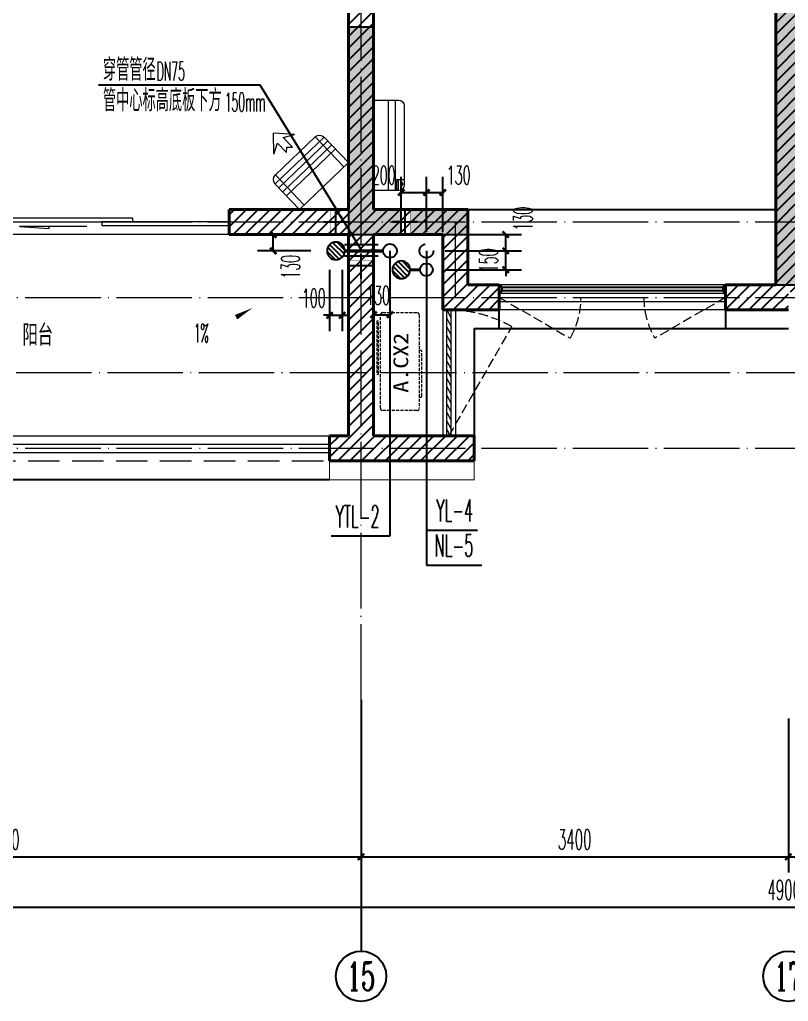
# Model space of a CAD drawing. Extents: x 27938 to 1042331, y -235042 to 1535213.
# Drawn here: x 700700 to 706817, y 130382 to 138192 of the extents above; entities that cross this region are included whole.
import ezdxf
from ezdxf.enums import TextEntityAlignment as Align

# ---------------------------------------------------------------- set-up
doc = ezdxf.new("R2010")
doc.units = 0
doc.header["$LTSCALE"] = 1000
doc.header["$MEASUREMENT"] = 0
doc.linetypes.add('DASH', pattern=[0.35, 0.25, -0.1])
doc.linetypes.add('DOTE', pattern=[2.42, 2, -0.2, 0.02, -0.2])
for name, color, linetype in [('$RECOVER_210609100354-0', 7, 'Continuous'), ('$RECOVER_210609100354-5', 7, 'Continuous'), ('3-栏杆1', 135, 'Continuous'), ('3.5方案汇报，与郭总、侯月琴确定户型_t8$0$2020.03.04 -1安徽标准化洋房户型(UA）_t8_t8$0$看线', 154, 'Continuous'), ('AXIS', 3, 'Continuous'), ('AXIS_TEXT', 4, 'Continuous'), ('COLUMN', 9, 'Continuous'), ('DIM_凝结', 3, 'Continuous'), ('DIM_阳台', 132, 'Continuous'), ('DIM_雨水', 3, 'Continuous'), ('EQUIP_地漏', 7, 'Continuous'), ('PIPE-凝结', 150, 'N'), ('PIPE-阳台', 132, 'YT'), ('PUB_TEXT', 4, 'Continuous'), ('TWT_DIM', 3, 'Continuous'), ('VALVE_不分区给水', 7, 'Continuous'), ('VPIPE-凝结', 150, 'Continuous'), ('VPIPE-阳台', 132, 'YT'), ('VPIPE-雨水', 4, 'DASH'), ('保温', 6, 'Continuous'), ('机电标识类', 1, 'Continuous'), ('看线', 251, 'Continuous')]:
    doc.layers.add(name, color=color, linetype=linetype)
for name, color, linetype, lineweight in [('DOTE', 19, 'DOTE', 9), ('PUB_HATCH', 8, 'Continuous', 9), ('WALL', 9, 'Continuous', 40), ('WINDOW', 8, 'Continuous', 15), ('平面-排水沟', 86, 'Continuous', 15), ('平面-栏杆', 135, 'Continuous', 15), ('平面-看线', 45, 'Continuous', 15), ('平面-空调室内机', 176, 'Continuous', 9), ('平面-空调预留孔', 173, 'Continuous', 15), ('空调', 76, 'Continuous', 13)]:
    doc.layers.add(name, color=color, linetype=linetype, lineweight=lineweight)
doc.styles.add('_TCH_AXIS', font='COMPLEX', dxfattribs={"bigfont": 'GBCBIG'})
doc.styles.add('_TCH_DIM', font='SIMPLEX.shx', dxfattribs={"width": 0.6, "oblique": 10, "bigfont": 'hztxt.shx'})
doc.styles.add('_TCH_DIM_T3', font='SIMPLEX.shx', dxfattribs={"width": 0.494118, "bigfont": 'GBCBIG.shx'})
doc.styles.add('_TWT_SERIAL', font='simplex.shx', dxfattribs={"width": 0.6, "oblique": 10, "height": 3, "bigfont": 'aadri.shx'})
doc.styles.add('COMPLEX', font='COMPLEX')
doc.styles.get("Standard").update_dxf_attribs({"font": 'gbenor.shx', "bigfont": 'gbcbig.shx'})
doc.styles.add('黑体', font='simhei.ttf')
doc.linetypes.add('N', pattern='A,3,-0.2,["N",Standard,S=0.25,R=0,X=-0.1,Y=-0.115],-0.2', length=3.4)
doc.linetypes.add('YT', pattern='A,3,-0.2,["YT",Standard,S=0.25,R=0,X=-0.1,Y=-0.115],-0.35', length=3.55)
doc.dimstyles.new('_TCH_ARCH&&50', dxfattribs={"dimtxt": 157.5, "dimasz": 50, "dimexe": 125, "dimexo": 150, "dimgap": 58.75, "dimtad": 1, "dimdec": 0, "dimzin": 0, "dimdsep": 46, "dimtxsty": '_TCH_DIM_T3', "dimblk": 'ARCHTICK', "dimcen": 0.09, "dimclrt": 7, "dimazin": 0, "dimtfac": 1, "dimtdec": 0, "dimtix": 1, "dimtmove": 2, "dimatfit": 3, "dimldrblk": 'ARCHTICK', "dimfxl": 1, "dimtolj": 1, "dimtzin": 0, "dimarcsym": 0})
doc.dimstyles.new('_TWT_ARCH&&50', dxfattribs={"dimtxt": 148.75, "dimasz": 50, "dimexe": 125, "dimexo": 150, "dimgap": 63.125, "dimtad": 1, "dimdec": 0, "dimzin": 0, "dimdsep": 46, "dimtxsty": '_TCH_DIM_T3', "dimblk": 'ARCHTICK', "dimcen": 0.09, "dimclrt": 7, "dimazin": 2, "dimtfac": 1, "dimtdec": 0, "dimtix": 1, "dimtmove": 2, "dimatfit": 3, "dimfxl": 1, "dimtolj": 1, "dimtzin": 0, "dimarcsym": 0})
pattern_1 = [(45, (0, 47.75), (-47.022601, 47.022601), [])]

# ---------------------------------------------------------------- blocks, each defined once
blk = doc.blocks.new('GFDGDGRDGRDG')
at = {"layer": 'DOTE', "linetype": 'DOTE', "ltscale": 0.3}
for p, q in [((596593.7, 360558.3), (596593.7, 368758.3)), ((573593.7, 364358.3), (626393.7, 364358.3)), ((597343.7, 363758.3), (597343.7, 364358.3)), ((573593.7, 363758.3), (626393.7, 363758.3)), ((626393.7, 363158.3), (573593.7, 363158.3)), ((573593.7, 362558.3), (626393.7, 362558.3))]:
    blk.add_line(p, q, dxfattribs=at)
blk = doc.blocks.new('HFHFHFHFTF')
at = {"layer": 'PUB_HATCH'}
blk.add_hatch(color=256, dxfattribs=at).paths.add_polyline_path([(557216.6, 366523.7), (558166.6, 366523.7), (558166.6, 366723.7), (557416.6, 366723.7), (557416.6, 368173.7), (557216.6, 368173.7)])
at = {"layer": 'COLUMN', "color": 8}
for p, q in [((557416.6, 368173.7), (557216.6, 368173.7)), ((557216.6, 368173.7), (557216.6, 366523.7)), ((557416.6, 366723.7), (557416.6, 368173.7)), ((558166.6, 366723.7), (557416.6, 366723.7)), ((558166.6, 366523.7), (558166.6, 366723.7)), ((557216.6, 366523.7), (558166.6, 366523.7))]:
    blk.add_line(p, q, dxfattribs=at)
blk = doc.blocks.new('dongkong')
at = {"color": 0}
blk.add_wipeout([(-603756, 210771), (-603756, 210570.8), (-603836, 210570.8), (-603836, 210771)], dxfattribs=at)
at = {"layer": '机电标识类', "color": 0, "linetype": 'DASH', "ltscale": 400}
for p, q in [((-603796, 210771), (-603796, 210570.8)), ((-603896, 210670.7), (-603696, 210670.7))]:
    blk.add_line(p, q, dxfattribs=at)
at = {"layer": '空调', "color": 0, "linetype": 'DASH', "const_width": 2}
blk.add_lwpolyline([(-603756, 210771), (-603756, 210570.8), (-603836, 210570.8), (-603836, 210771)], close=True, dxfattribs=at)
blk = doc.blocks.new('A$C001338C2')
at = {"color": 0}
for p, q in [((845, 303.6), (55, 303.6)), ((109.1, 214.8), (109.1, 303.6)), ((0, 248.6), (0, 22)), ((900, 22), (900, 248.6)), ((22, 0), (878, 0))]:
    blk.add_line(p, q, dxfattribs=at)
at = {"color": 0, "lineweight": 5}
for p, q in [((900, 214.8), (0, 214.8)), ((900, 143.2), (0, 143.2))]:
    blk.add_line(p, q, dxfattribs=at)
at = {"color": 0}
for points in [[(89.2, 226.4), (22.2, 226.4, -0.414214), (16.7, 231.9), (16.7, 243.1, -0.414214), (22.2, 248.6), (89.2, 248.6, -0.414214), (94.7, 243.1), (94.7, 231.9, -0.414214)], [(73.1, 275), (56.8, 275, -0.414214), (51.3, 280.5), (51.3, 283.4, -0.414214), (56.8, 288.9), (73.1, 288.9, -0.414214), (78.6, 283.4), (78.6, 280.5, -0.414214)]]:
    blk.add_lwpolyline(points, format="xyb", close=True, dxfattribs=at)
for centre, radius, start, end in [((55, 248.6), 55, 90, 180), ((845, 248.6), 55, 360, 90), ((22, 22), 22, 180, 270), ((878, 22), 22, 270, 360)]:
    blk.add_arc(centre, radius, start, end, dxfattribs=at)
blk = doc.blocks.new('ferre')
at = {"layer": '平面-空调预留孔', "color": 0, "linetype": 'DASH', "ltscale": 0.1}
for p, q in [((93392.7, 115403.5), (93392.7, 115393.5)), ((93402.7, 115383.5), (93755.6, 115383.5)), ((93765.6, 115393.5), (93765.6, 115403.5))]:
    blk.add_line(p, q, dxfattribs=at)
blk.add_lwpolyline([(93996.7, 115742.6), (93576.8, 115742.6), (93576.8, 115727.5), (93996.7, 115727.5)], close=True, dxfattribs=at)
blk.add_lwpolyline([(94045.9, 115403.5), (93305.9, 115403.5, -0.414214), (93285.9, 115423.5), (93285.9, 115693.5, -0.414214), (93305.9, 115713.5), (94045.9, 115713.5, -0.414214), (94065.9, 115693.5), (94065.9, 115423.5, -0.414214)], format="xyb", close=True, dxfattribs=at)
for centre, start, end in [((93402.7, 115393.5), 180, 270), ((93755.6, 115393.5), 270, 0)]:
    blk.add_arc(centre, 10, start, end, dxfattribs=at)
at = {"layer": '平面-空调预留孔', "color": 0, "linetype": 'DASH', "ltscale": 0.1, "style": '黑体', "width": 1.2}
blk.add_text('A.CX2', height=117.05, dxfattribs=at).set_placement((93428.3, 115492.1))
blk = doc.blocks.new('fergve')
at = {"layer": '平面-空调预留孔', "color": 8, "linetype": 'DASH', "ltscale": 0.1}
blk.add_blockref('ferre', (25670, -60415.8), dxfattribs=at)
blk = doc.blocks.new('DSFDS')
at = {"layer": '3-栏杆1', "color": 0}
for p, q in [((490702.7, 517230.7), (490682.5, 517248.5)), ((490682.5, 517248.5), (490702.7, 517230.7)), ((492462.2, 517230.7), (492482.5, 517248.5)), ((492482.5, 517248.5), (492462.2, 517230.7)), ((490682.5, 517181.5), (490702.7, 517201.4)), ((492462.2, 517230.6), (490702.7, 517230.7)), ((490702.7, 517230.7), (490702.7, 517201.4)), ((490702.7, 517201.4), (492462.2, 517201.3)), ((492462.2, 517230.7), (492462.2, 517201.4)), ((492462.2, 517201.4), (492482.5, 517181.5)), ((492482.5, 517181.5), (492462.2, 517201.4))]:
    blk.add_line(p, q, dxfattribs=at)
blk = doc.blocks.new('dasdasf1sa2f31as32f')
at = {"color": 0}
for p, q in [((-116, 585.6), (43.3, 640.5)), ((82.7, 476.6), (43.3, 640.5)), ((-22.8, 585.5), (-116, 585.6)), ((-22.8, 585.5), (-73.4, 493.2)), ((32.4, 555.1), (-18.1, 462.9)), ((82.7, 476.6), (32.4, 555.1)), ((-473.5, 259.7), (-339.5, 504)), ((-269.8, 524.3), (-427.7, 236.5)), ((134.6, 245.5), (-338.8, 505.1)), ((-269.8, 524.3), (113.7, 314)), ((-31.3, 504.4), (-73.4, 493.2)), ((-18.1, 462.9), (-31.3, 504.4)), ((72.3, 131.9), (-401.1, 391.6)), ((92.6, 168.8), (-380.9, 428.5)), ((114.7, 208.4), (-359.1, 468.2)), ((113.7, 314), (-44.2, 26.2)), ((0, 0), (-473.5, 259.7)), ((134, 244.4), (0, 0))]:
    blk.add_line(p, q, dxfattribs=at)
for centre, start, end in [((-294.5, 479.4), 61.25933, 151.25933), ((89, 269), 331.25933, 61.25933)]:
    blk.add_arc(centre, 51.3, start, end, dxfattribs=at)
blk = doc.blocks.new('A$C04040EB5')
at = {"layer": '保温', "linetype": 'ByBlock', "ltscale": 10}
h = blk.add_hatch(dxfattribs=at)
h.set_pattern_fill('AR-HBONE', color=251, scale=55)
h.set_pattern_definition([(45, (-445516.58, -596848.81), (0, 47.4157523), [100.584, -33.528]), (135, (-445492.87, -596825.102), (3e-15, 47.4157523), [100.584, -33.528])])
edge = h.paths.add_edge_path()
edge.add_line((200, 5000), (200, 7500))
edge.add_line((200, 7500), (0, 7500))
edge.add_line((0, 7500), (0, 5000))
edge.add_line((0, 5000), (200, 5000))
h = blk.add_hatch(dxfattribs=at)
h.set_pattern_fill('AR-HBONE', color=251, scale=55)
h.set_pattern_definition([(45, (-445516.58, -596848.81), (0, 47.4157523), [100.584, -33.528]), (135, (-445492.87, -596825.102), (3e-15, 47.4157523), [100.584, -33.528])])
edge = h.paths.add_edge_path()
edge.add_line((900, 4800), (900, 5000))
edge.add_line((900, 5000), (-700, 5000))
edge.add_line((-700, 5000), (-700, 4800))
edge.add_line((-700, 4800), (900, 4800))
at = {"layer": '保温', "linetype": 'Continuous', "ltscale": 10}
h = blk.add_hatch(dxfattribs=at)
h.set_pattern_fill('HEX', color=251, scale=10, angle=90, style=0)
h.set_pattern_definition([(90, (-503782.47, -516048.461), (-16.49778, 1e-15), [9.525, -19.05]), (210, (-503782.47, -516048.461), (8.24889, -14.2874966), [9.525, -19.05]), (150, (-503782.47, -516038.936), (-8.24889, -14.2874966), [9.525, -19.05])])
edge = h.paths.add_edge_path()
edge.add_line((200, 4800), (0, 4800))
edge.add_line((0, 4800), (0.1, 0))
edge.add_line((0.1, 0), (200.1, 0))
edge.add_line((200.1, 0), (200, 4800))
at = {"layer": '保温', "color": 251, "linetype": 'ByBlock', "ltscale": 10}
for p, q in [((0, 7500), (200, 7500)), ((0, 4800), (200, 4800)), ((0, 0), (200, 0))]:
    blk.add_line(p, q, dxfattribs=at)
blk = doc.blocks.new('$VALVE$00000533')
at = {"ltscale": 0.5, "const_width": 25}
for points in [[(-225, 75), (225, 75)], [(-225, -75), (225, -75)]]:
    blk.add_lwpolyline(points, dxfattribs=at)
blk = doc.blocks.new('_ArchTick')
at = {"color": 0, "linetype": 'ByBlock', "const_width": 0.4}
blk.add_lwpolyline([(-0.5, -0.5), (0.5, 0.5)], dxfattribs=at)
blk = doc.blocks.new('*D407')
at = {"layer": 'Defpoints', "color": 0}
for p in [(702717.4, 136482.2), (703166.6, 136482.2), (703166.6, 136352.3)]:
    blk.add_point(p, dxfattribs=at)
at = {"layer": 'TWT_DIM', "color": 0, "lineweight": -2}
for p, q in [((703016.6, 136482.2), (702592.4, 136482.2)), ((702717.4, 136352.3), (702717.4, 136482.2)), ((703016.6, 136352.3), (702592.4, 136352.3))]:
    blk.add_line(p, q, dxfattribs=at)
at = {"layer": 'TWT_DIM', "color": 0, "lineweight": -2, "xscale": 50, "yscale": 50, "zscale": 50}
for p, rotation in [((702717.4, 136482.2), 90), ((702717.4, 136352.3), 270)]:
    blk.add_blockref('_ArchTick', p, dxfattribs=dict(at, rotation=rotation))
at = {"layer": 'TWT_DIM', "color": 7, "insert": (702854.9, 136225.7), "char_height": 148.75, "attachment_point": 5, "rotation": 90, "style": '_TCH_DIM_T3'}
blk.add_mtext('\\A1;130', dxfattribs=at)
blk = doc.blocks.new('*D408')
at = {"layer": 'Defpoints', "color": 0}
for p in [(703166.6, 136352.3), (703266.6, 136352.3), (703266.6, 135839.8)]:
    blk.add_point(p, dxfattribs=at)
at = {"layer": 'TWT_DIM', "color": 0, "lineweight": -2}
for p, q in [((703166.6, 136202.3), (703166.6, 135714.8)), ((703266.6, 136202.3), (703266.6, 135714.8)), ((703166.6, 135839.8), (703116.6, 135839.8)), ((703166.6, 135839.8), (703266.6, 135839.8)), ((703266.6, 135839.8), (703316.6, 135839.8))]:
    blk.add_line(p, q, dxfattribs=at)
at = {"layer": 'TWT_DIM', "color": 0, "lineweight": -2, "xscale": 50, "yscale": 50, "zscale": 50}
blk.add_blockref('_ArchTick', (703166.6, 135839.8), dxfattribs=at)
at = {"layer": 'TWT_DIM', "color": 0, "lineweight": -2, "xscale": 50, "yscale": 50, "zscale": 50, "rotation": 180}
blk.add_blockref('_ArchTick', (703266.6, 135839.8), dxfattribs=at)
at = {"layer": 'TWT_DIM', "color": 7, "insert": (703040, 135977.3), "char_height": 148.75, "attachment_point": 5, "style": '_TCH_DIM_T3'}
blk.add_mtext('\\A1;100', dxfattribs=at)
blk = doc.blocks.new('*D409')
at = {"layer": 'Defpoints', "color": 0}
for p in [(703516.6, 136352.3), (703646.6, 136352.3), (703646.6, 135844.8)]:
    blk.add_point(p, dxfattribs=at)
at = {"layer": 'TWT_DIM', "color": 0, "lineweight": -2}
for p, q in [((703516.6, 136202.3), (703516.6, 135719.8)), ((703646.6, 136202.3), (703646.6, 135719.8)), ((703516.6, 135844.8), (703646.6, 135844.8))]:
    blk.add_line(p, q, dxfattribs=at)
at = {"layer": 'TWT_DIM', "color": 0, "lineweight": -2, "xscale": 50, "yscale": 50, "zscale": 50, "rotation": 180}
blk.add_blockref('_ArchTick', (703516.6, 135844.8), dxfattribs=at)
at = {"layer": 'TWT_DIM', "color": 0, "lineweight": -2, "xscale": 50, "yscale": 50, "zscale": 50}
blk.add_blockref('_ArchTick', (703646.6, 135844.8), dxfattribs=at)
at = {"layer": 'TWT_DIM', "color": 7, "insert": (703552, 135997.9), "char_height": 148.75, "attachment_point": 5, "style": '_TCH_DIM_T3'}
blk.add_mtext('\\A1;130', dxfattribs=at)
blk = doc.blocks.new('*D410')
at = {"layer": 'Defpoints', "color": 0}
for p in [(703936.6, 136817.1), (703736.6, 136352.3), (703936.6, 136352.3)]:
    blk.add_point(p, dxfattribs=at)
at = {"layer": 'TWT_DIM', "color": 0, "lineweight": -2}
for p, q in [((703736.6, 136502.3), (703736.6, 136942.1)), ((703936.6, 136502.3), (703936.6, 136942.1)), ((703736.6, 136817.1), (703936.6, 136817.1))]:
    blk.add_line(p, q, dxfattribs=at)
at = {"layer": 'TWT_DIM', "color": 0, "lineweight": -2, "xscale": 50, "yscale": 50, "zscale": 50, "rotation": 180}
blk.add_blockref('_ArchTick', (703736.6, 136817.1), dxfattribs=at)
at = {"layer": 'TWT_DIM', "color": 0, "lineweight": -2, "xscale": 50, "yscale": 50, "zscale": 50}
blk.add_blockref('_ArchTick', (703936.6, 136817.1), dxfattribs=at)
at = {"layer": 'TWT_DIM', "color": 7, "insert": (703596.5, 136954.6), "char_height": 148.75, "attachment_point": 5, "style": '_TCH_DIM_T3'}
blk.add_mtext('\\A1;200', dxfattribs=at)
blk = doc.blocks.new('*D411')
at = {"layer": 'Defpoints', "color": 0}
for p in [(704066.6, 136817.1), (703936.6, 136352.3), (704066.6, 136352.3)]:
    blk.add_point(p, dxfattribs=at)
at = {"layer": 'TWT_DIM', "color": 0, "lineweight": -2}
for p, q in [((703936.6, 136502.3), (703936.6, 136942.1)), ((704066.6, 136502.3), (704066.6, 136942.1)), ((703936.6, 136817.1), (704066.6, 136817.1))]:
    blk.add_line(p, q, dxfattribs=at)
at = {"layer": 'TWT_DIM', "color": 0, "lineweight": -2, "xscale": 50, "yscale": 50, "zscale": 50, "rotation": 180}
blk.add_blockref('_ArchTick', (703936.6, 136817.1), dxfattribs=at)
at = {"layer": 'TWT_DIM', "color": 0, "lineweight": -2, "xscale": 50, "yscale": 50, "zscale": 50}
blk.add_blockref('_ArchTick', (704066.6, 136817.1), dxfattribs=at)
at = {"layer": 'TWT_DIM', "color": 7, "insert": (704193.2, 136954.6), "char_height": 148.75, "attachment_point": 5, "style": '_TCH_DIM_T3'}
blk.add_mtext('\\A1;130', dxfattribs=at)
blk = doc.blocks.new('*D412')
at = {"layer": 'Defpoints', "color": 0}
for p in [(703936.6, 136352.3), (704567.5, 136352.3), (703936.6, 136202.3)]:
    blk.add_point(p, dxfattribs=at)
at = {"layer": 'TWT_DIM', "color": 0, "lineweight": -2}
for p, q in [((704567.5, 136352.3), (704567.5, 136402.3)), ((704086.6, 136352.3), (704692.5, 136352.3)), ((704567.5, 136202.3), (704567.5, 136352.3)), ((704086.6, 136202.3), (704692.5, 136202.3)), ((704567.5, 136202.3), (704567.5, 136152.3))]:
    blk.add_line(p, q, dxfattribs=at)
at = {"layer": 'TWT_DIM', "color": 0, "lineweight": -2, "xscale": 50, "yscale": 50, "zscale": 50}
for p, rotation in [((704567.5, 136352.3), 270), ((704567.5, 136202.3), 90)]:
    blk.add_blockref('_ArchTick', p, dxfattribs=dict(at, rotation=rotation))
at = {"layer": 'TWT_DIM', "color": 7, "insert": (704430, 136277.3), "char_height": 148.75, "attachment_point": 5, "rotation": 90, "style": '_TCH_DIM_T3'}
blk.add_mtext('\\A1;150', dxfattribs=at)
blk = doc.blocks.new('*D413')
at = {"layer": 'Defpoints', "color": 0}
for p in [(703936.6, 136482.3), (704567.5, 136482.3), (703936.6, 136352.3)]:
    blk.add_point(p, dxfattribs=at)
at = {"layer": 'TWT_DIM', "color": 0, "lineweight": -2}
for p, q in [((704086.6, 136482.3), (704692.5, 136482.3)), ((704567.5, 136352.3), (704567.5, 136482.3)), ((704086.6, 136352.3), (704692.5, 136352.3))]:
    blk.add_line(p, q, dxfattribs=at)
at = {"layer": 'TWT_DIM', "color": 0, "lineweight": -2, "xscale": 50, "yscale": 50, "zscale": 50}
for p, rotation in [((704567.5, 136482.3), 90), ((704567.5, 136352.3), 270)]:
    blk.add_blockref('_ArchTick', p, dxfattribs=dict(at, rotation=rotation))
at = {"layer": 'TWT_DIM', "color": 7, "insert": (704705, 136608.9), "char_height": 148.75, "attachment_point": 5, "rotation": 90, "style": '_TCH_DIM_T3'}
blk.add_mtext('\\A1;130', dxfattribs=at)
blk = doc.blocks.new('*D460')
at = {"layer": 'AXIS', "color": 0, "lineweight": -2}
for p, q in [((706816.6, 132632.3), (706816.6, 131407.3)), ((710216.6, 132632.3), (710216.6, 131407.3)), ((706816.6, 131532.3), (710216.6, 131532.3))]:
    blk.add_line(p, q, dxfattribs=at)
at = {"layer": 'Defpoints', "color": 0}
for p in [(706816.6, 132782.3), (710216.6, 132782.3), (710216.6, 131532.3)]:
    blk.add_point(p, dxfattribs=at)
at = {"layer": 'AXIS', "color": 0, "lineweight": -2, "xscale": 50, "yscale": 50, "zscale": 50, "rotation": 180}
blk.add_blockref('_ArchTick', (706816.6, 131532.3), dxfattribs=at)
at = {"layer": 'AXIS', "color": 0, "lineweight": -2, "xscale": 50, "yscale": 50, "zscale": 50}
blk.add_blockref('_ArchTick', (710216.6, 131532.3), dxfattribs=at)
at = {"layer": 'AXIS', "color": 7, "insert": (708516.6, 131669.8), "char_height": 157.5, "attachment_point": 5, "style": '_TCH_DIM_T3'}
blk.add_mtext('\\A1;3400', dxfattribs=at)
blk = doc.blocks.new('*D505')
at = {"layer": 'AXIS', "color": 0, "lineweight": -2}
for p, q in [((697716.6, 132632.3), (697716.6, 131407.3)), ((703416.6, 132632.3), (703416.6, 131407.3)), ((697716.6, 131532.3), (703416.6, 131532.3))]:
    blk.add_line(p, q, dxfattribs=at)
at = {"layer": 'Defpoints', "color": 0}
for p in [(697716.6, 132782.3), (703416.6, 132782.3), (703416.6, 131532.3)]:
    blk.add_point(p, dxfattribs=at)
at = {"layer": 'AXIS', "color": 0, "lineweight": -2, "xscale": 50, "yscale": 50, "zscale": 50, "rotation": 180}
blk.add_blockref('_ArchTick', (697716.6, 131532.3), dxfattribs=at)
at = {"layer": 'AXIS', "color": 0, "lineweight": -2, "xscale": 50, "yscale": 50, "zscale": 50}
blk.add_blockref('_ArchTick', (703416.6, 131532.3), dxfattribs=at)
at = {"layer": 'AXIS', "color": 7, "insert": (700566.6, 131669.8), "char_height": 157.5, "attachment_point": 5, "style": '_TCH_DIM_T3'}
blk.add_mtext('\\A1;5700', dxfattribs=at)
blk = doc.blocks.new('*D506')
at = {"layer": 'AXIS', "color": 0, "lineweight": -2}
for p, q in [((703416.6, 132632.3), (703416.6, 131407.3)), ((706816.6, 132632.3), (706816.6, 131407.3)), ((703416.6, 131532.3), (706816.6, 131532.3))]:
    blk.add_line(p, q, dxfattribs=at)
at = {"layer": 'Defpoints', "color": 0}
for p in [(703416.6, 132782.3), (706816.6, 132782.3), (706816.6, 131532.3)]:
    blk.add_point(p, dxfattribs=at)
at = {"layer": 'AXIS', "color": 0, "lineweight": -2, "xscale": 50, "yscale": 50, "zscale": 50, "rotation": 180}
blk.add_blockref('_ArchTick', (703416.6, 131532.3), dxfattribs=at)
at = {"layer": 'AXIS', "color": 0, "lineweight": -2, "xscale": 50, "yscale": 50, "zscale": 50}
blk.add_blockref('_ArchTick', (706816.6, 131532.3), dxfattribs=at)
at = {"layer": 'AXIS', "color": 7, "insert": (705116.6, 131669.8), "char_height": 157.5, "attachment_point": 5, "style": '_TCH_DIM_T3'}
blk.add_mtext('\\A1;3400', dxfattribs=at)
blk = doc.blocks.new('*D507')
at = {"layer": 'AXIS', "color": 0, "lineweight": -2}
for p, q in [((682316.6, 132632.3), (682316.6, 131007.3)), ((731316.6, 132632.3), (731316.6, 131007.3)), ((682316.6, 131132.3), (731316.6, 131132.3))]:
    blk.add_line(p, q, dxfattribs=at)
at = {"layer": 'Defpoints', "color": 0}
for p in [(682316.6, 132782.3), (731316.6, 132782.3), (731316.6, 131132.3)]:
    blk.add_point(p, dxfattribs=at)
at = {"layer": 'AXIS', "color": 0, "lineweight": -2, "xscale": 50, "yscale": 50, "zscale": 50, "rotation": 180}
blk.add_blockref('_ArchTick', (682316.6, 131132.3), dxfattribs=at)
at = {"layer": 'AXIS', "color": 0, "lineweight": -2, "xscale": 50, "yscale": 50, "zscale": 50}
blk.add_blockref('_ArchTick', (731316.6, 131132.3), dxfattribs=at)
at = {"layer": 'AXIS', "color": 7, "insert": (706816.6, 131269.8), "char_height": 157.5, "attachment_point": 5, "style": '_TCH_DIM_T3'}
blk.add_mtext('\\A1;49000', dxfattribs=at)
blk = doc.blocks.new('_AXISO')
blk.add_circle((0, 0), 0.5)
at = {"layer": 'AXIS_TEXT', "style": 'COMPLEX', "width": 1.041667}
blk.add_attdef('A', text='', height=0.56, dxfattribs=at).set_placement((-0.25, -0.28), (0.25, -0.28), align=Align.FIT)
blk = doc.blocks.new('$TwtSys$00000141')
for p, q in [((-141, 12), (-15, 138)), ((-141, 12), (-15, 138)), ((-131, -53), (53, 131)), ((-131, -53), (53, 131)), ((-100, -100), (100, 100)), ((-100, -100), (100, 100)), ((-49, -131), (131, 49)), ((-49, -131), (131, 49)), ((17, -138), (138, -17)), ((17, -138), (138, -17))]:
    blk.add_line(p, q)
blk.add_circle((0, 0), 141)
blk.add_circle((0, 0), 141)
blk = doc.blocks.new('$WINLIB2D$00000001')
at = {"color": 0}
for points in [[(-0.5, 0.5), (-0.5, -0.5)], [(-0.5, 0.5), (0.5, 0.5)], [(0.5, -0.5), (0.5, 0.5)], [(0.5, 0.1667), (-0.5, 0.1667)], [(0.5, -0.1667), (-0.5, -0.1667)], [(-0.5, -0.5), (0.5, -0.5)]]:
    blk.add_lwpolyline(points, dxfattribs=at)
blk = doc.blocks.new('$DorLib2D$00000138')
at = {"color": 0, "linetype": 'Continuous'}
for p, q in [((-0.2875, 0), (-0.2875, 0.1538)), ((-0.2875, 0.1538), (0, 0.1538)), ((0, 0.1538), (0, 0)), ((0.2875, 0.1538), (0, 0.1538)), ((0.2875, 0), (0.2875, 0.1538)), ((-0.5, -0.1399), (-0.5, 0)), ((-0.5, 0), (-0.2188, 0)), ((0, 0), (-0.2875, 0)), ((-0.2188, 0), (-0.2188, -0.1399)), ((0, 0), (0.2875, 0)), ((0.2188, 0), (0.2188, -0.1399)), ((0.5, 0), (0.2188, 0)), ((0.5, 0), (0.5, -0.1946)), ((0.5, -0.1399), (0.5, 0)), ((-0.2188, -0.1399), (-0.5, -0.1399)), ((0.2188, -0.1399), (0.5, -0.1399)), ((-0.1857, -0.186), (-0.037, -0.186)), ((-0.037, -0.186), (-0.1019, -0.2583)), ((-0.1019, -0.2583), (-0.1019, -0.186)), ((0.1857, -0.186), (0.037, -0.186)), ((0.037, -0.186), (0.1019, -0.2583)), ((0.1019, -0.2583), (0.1019, -0.186))]:
    blk.add_line(p, q, dxfattribs=at)
blk = doc.blocks.new('$WINLIB2D$00000039')
at = {"color": 0}
for points in [[(-0.5, 0.5), (-0.5, -0.5)], [(0.5, 0.5), (-0.5, 0.5)], [(0.5, -0.5), (0.5, 0.5)], [(-0.5, 0.1667), (0.5, 0.1667)], [(-0.3839, -0.1667), (-0.448, 0.1667)], [(-0.3159, -0.1667), (-0.38, 0.1667)], [(-0.2479, -0.1667), (-0.312, 0.1667)], [(-0.1799, -0.1667), (-0.244, 0.1667)], [(-0.1119, -0.1667), (-0.176, 0.1667)], [(-0.0439, -0.1667), (-0.108, 0.1667)], [(0.0241, -0.1667), (-0.04, 0.1667)], [(0.0921, -0.1667), (0.028, 0.1667)], [(0.16, -0.1667), (0.0959, 0.1667)], [(0.228, -0.1667), (0.1639, 0.1667)], [(0.296, -0.1667), (0.2319, 0.1667)], [(0.364, -0.1667), (0.2999, 0.1667)], [(0.432, -0.1667), (0.3679, 0.1667)], [(0.5, -0.1667), (0.4359, 0.1667)], [(-0.4519, -0.1667), (-0.5, 0.0836)], [(-0.5, -0.1667), (0.5, -0.1667)], [(0.5, -0.5), (-0.5, -0.5)]]:
    blk.add_lwpolyline(points, dxfattribs=at)

msp = doc.modelspace()

# ---------------------------------------------------------------- hatches: boundary and pattern name
at = {"layer": '$RECOVER_210609100354-5'}
h = msp.add_hatch(dxfattribs=at)
h.set_pattern_fill('普通砖', color=256, scale=50, style=0)
h.set_pattern_definition(pattern_1)
h.paths.add_polyline_path([(706816.6, 140982.3), (706716.6, 140882.3), (706716.6, 136082.3), (706816.6, 136015.7), (706916.6, 136082.3), (706916.6, 140882.3)])
h = msp.add_hatch(dxfattribs=at)
h.set_pattern_fill('普通砖', color=256, scale=50, style=0)
h.set_pattern_definition(pattern_1)
h.paths.add_polyline_path([(704066.6, 135882.3), (704266.6, 136082.3), (704266.6, 136682.3), (704066.6, 136482.3)])
h = msp.add_hatch(dxfattribs=at)
h.set_pattern_fill('普通砖', color=256, scale=50, style=0)
h.set_pattern_definition(pattern_1)
h.paths.add_polyline_path([(704066.6, 135882.3), (704516.6, 135882.3), (704516.6, 136082.3), (704266.6, 136082.3)])
h = msp.add_hatch(dxfattribs=at)
h.set_pattern_fill('普通砖', color=256, scale=50, style=0)
h.set_pattern_definition(pattern_1)
h.paths.add_polyline_path([(706716.6, 136082.3), (706316.6, 136082.3), (706316.6, 135882.3), (706816.6, 135882.3), (706816.6, 136015.7)])
h = msp.add_hatch(dxfattribs=at)
h.set_pattern_fill('普通砖', color=256, scale=50, style=0)
h.set_pattern_definition(pattern_1)
h.paths.add_polyline_path([(703416.6, 134815.7), (703316.6, 134882.3), (703166.6, 134882.3), (703166.6, 134682.3), (703416.6, 134682.3)])
h = msp.add_hatch(dxfattribs=at)
h.set_pattern_fill('普通砖', color=256, scale=50, style=0)
h.set_pattern_definition(pattern_1)
h.paths.add_polyline_path([(703416.6, 134815.7), (703416.6, 134682.3), (704316.6, 134682.3), (704316.6, 134882.3), (703516.6, 134882.3)])

# ---------------------------------------------------------------- linework, layer by layer
at = {"layer": '$RECOVER_210609100354-0', "color": 8, "const_width": 8}
msp.add_lwpolyline([(704316.6, 134682.3), (704316.6, 134532.3), (703166.6, 134532.3), (703166.6, 134682.3)], dxfattribs=at)
at = {"layer": '3.5方案汇报，与郭总、侯月琴确定户型_t8$0$2020.03.04 -1安徽标准化洋房户型(UA）_t8_t8$0$看线', "color": 8, "ltscale": 10}
msp.add_lwpolyline([(704266.6, 136682.3), (706716.6, 136682.3)], dxfattribs=at)
at = {"layer": 'AXIS'}
msp.add_line((703416.6, 132782.3), (703416.6, 130782.3), dxfattribs=at)
at = {"layer": 'DIM_凝结'}
for p, q in [((702614.7, 137672), (701327.5, 137672)), ((703936.6, 136202.3), (703936.6, 133851.8)), ((703936.6, 133851.8), (704377.2, 133851.8))]:
    msp.add_line(p, q, dxfattribs=at)
at = {"layer": 'DIM_阳台'}
for p, q in [((703646.6, 136352.3), (703646.6, 134082.2)), ((703646.6, 134082.2), (703179.6, 134082.2))]:
    msp.add_line(p, q, dxfattribs=at)
at = {"layer": 'DIM_雨水'}
for p, q in [((703936.6, 136352.3), (703936.6, 134130.6)), ((703936.6, 134130.6), (704342.9, 134130.6))]:
    msp.add_line(p, q, dxfattribs=at)
at = {"layer": 'PIPE-凝结', "ltscale": 0.5, "const_width": 22.5}
msp.add_lwpolyline([(703886.6, 136202.3), (703807.1, 136202.3)], dxfattribs=at)
at = {"layer": 'VPIPE-凝结'}
msp.add_circle((703936.6, 136202.3), 50, dxfattribs=at)
at = {"layer": 'VPIPE-阳台'}
msp.add_circle((703646.6, 136352.3), 55, dxfattribs=at)
at = {"layer": 'VPIPE-雨水'}
msp.add_circle((703936.6, 136352.3), 55, dxfattribs=at)
at = {"layer": 'WALL', "color": 8}
for p, q in [((706716.6, 140882.3), (706716.6, 136082.3)), ((703516.6, 136682.3), (703516.6, 139882.3)), ((702366.6, 136682.3), (702366.6, 136482.3)), ((704266.6, 136082.3), (704266.6, 136682.3)), ((704066.6, 135882.3), (704066.6, 136482.3)), ((704516.6, 136082.3), (704266.6, 136082.3)), ((704516.6, 135882.3), (704516.6, 136082.3)), ((706716.6, 136082.3), (706316.6, 136082.3)), ((706316.6, 136082.3), (706316.6, 135882.3)), ((704066.6, 135882.3), (704516.6, 135882.3)), ((706316.6, 135882.3), (706816.6, 135882.3)), ((703316.6, 134882.3), (703166.6, 134882.3)), ((703166.6, 134682.3), (703166.6, 134882.3)), ((703516.6, 134882.3), (704316.6, 134882.3)), ((704316.6, 134882.3), (704316.6, 134682.3)), ((703416.6, 134682.3), (703166.6, 134682.3)), ((703416.6, 134682.3), (704316.6, 134682.3))]:
    msp.add_line(p, q, dxfattribs=at)
at = {"layer": 'WINDOW', "color": 8}
msp.add_line((702366.6, 136482.3), (698766.6, 136482.3), dxfattribs=at)
at = {"layer": 'WINDOW', "color": 8, "linetype": 'DASH', "ltscale": 0.3}
for points in [[(704516.6, 135982.3), (705079.7, 135657.7, 0.131485), (705166.6, 135982.3)], [(704516.6, 135982.3), (705079.7, 135657.7, 0.131485), (705166.6, 135982.3)], [(706316.6, 135982.3), (705753.4, 135657.7, -0.131485), (705666.6, 135982.3)], [(706316.6, 135982.3), (705753.4, 135657.7, -0.131485), (705666.6, 135982.3)], [(704116.6, 134882.3), (704616.6, 135748.4, 0.131652), (704116.6, 135882.3)], [(704116.6, 134882.3), (704616.6, 135748.4, 0.131652), (704116.6, 135882.3)]]:
    msp.add_lwpolyline(points, format="xyb", dxfattribs=at)
at = {"layer": '平面-排水沟', "color": 8}
msp.add_lwpolyline([(702255.4, 135731, 0, 0, 0), (702552.8, 135898.5, 0, 40, 0), (702422.1, 135824.9, 0, 0, 0)], format="xyseb", dxfattribs=at)
at = {"layer": '平面-栏杆', "color": 8}
for points in [[(698666.6, 134815.7), (703166.6, 134815.7)], [(698666.6, 134749), (703166.6, 134749)]]:
    msp.add_lwpolyline(points, dxfattribs=at)
at = {"layer": '平面-看线', "color": 8}
msp.add_lwpolyline([(698666.6, 134882.3), (703166.6, 134882.3)], dxfattribs=at)
at = {"layer": '平面-看线', "color": 8, "linetype": 'DASH'}
msp.add_lwpolyline([(698666.6, 134682.3), (703166.6, 134682.3)], dxfattribs=at)
at = {"layer": '看线', "color": 8, "ltscale": 0.5}
for points in [[(706316.6, 135882.3), (706316.6, 135732.3), (704516.6, 135732.3), (704516.6, 135882.3)], [(706816.6, 135732.3), (704316.6, 135732.3), (704316.6, 134882.3)], [(703166.6, 134532.3), (698666.6, 134532.3)]]:
    msp.add_lwpolyline(points, dxfattribs=at)

# ---------------------------------------------------------------- block references
at = {"color": 8}
for name, p in [('HFHFHFHFTF', (146100, -230041.4)), ('A$C04040EB5', (706716.6, 136082.3))]:
    msp.add_blockref(name, p, dxfattribs=at)
at = {"color": 8, "rotation": 90}
msp.add_blockref('fergve', (758867.7, 16125.5), dxfattribs=at)
at = {"layer": '3-栏杆1', "color": 8, "xscale": -1}
msp.add_blockref('DSFDS', (1196999, -381166.1), dxfattribs=at)
at = {"layer": '3.5方案汇报，与郭总、侯月琴确定户型_t8$0$2020.03.04 -1安徽标准化洋房户型(UA）_t8_t8$0$看线', "ltscale": 10}
msp.add_blockref('GFDGDGRDGRDG', (106822.9, -227776), dxfattribs=at)
at = {"layer": 'AXIS'}
ref = msp.add_blockref('_AXISO', (703416.6, 130582.3), dxfattribs=dict(at, xscale=400, yscale=400, zscale=400))
ref.add_attrib('A', '15', dxfattribs={"layer": 'AXIS_TEXT', "height": 226.27, "style": '_TCH_AXIS', "width": 0.724138}).set_placement((703303.4, 130469.2), (703529.7, 130469.2), align=Align.FIT)
ref = msp.add_blockref('_AXISO', (706816.6, 130582.3), dxfattribs=dict(at, xscale=400, yscale=400, zscale=400))
ref.add_attrib('A', '17', dxfattribs={"layer": 'AXIS_TEXT', "height": 226.27, "style": '_TCH_AXIS', "width": 0.724138}).set_placement((706703.4, 130469.2), (706929.7, 130469.2), align=Align.FIT)
at = {"layer": 'EQUIP_地漏', "xscale": 0.5, "yscale": -0.5, "zscale": 0.5}
msp.add_blockref('$TwtSys$00000141', (703736.6, 136202.3), dxfattribs=at)
at = {"layer": 'WINDOW', "color": 8}
for name, p, xscale, yscale, zscale, rotation in [('$DorLib2D$00000138', (700566.6, 136582.3), -3600, -199.9999999990687, -3600, 180.0000000002223), ('$WINLIB2D$00000001', (705416.6, 135982.3), 1800, 199.9999999990687, 1800, 180.0000000002215), ('$WINLIB2D$00000039', (704116.6, 135382.3), -1000, 100, -1000, 270)]:
    msp.add_blockref(name, p, dxfattribs=dict(at, xscale=xscale, yscale=yscale, zscale=zscale, rotation=rotation))
at = {"layer": '平面-空调预留孔', "color": 8, "xscale": -0.800000000046565, "yscale": 0.800000000046565, "zscale": 0.800000000046565, "rotation": 269.9999997665698}
msp.add_blockref('A$C001338C2', (703516.7, 136832.3), dxfattribs=at)

# ---------------------------------------------------------------- texts
at = {"layer": 'DIM_凝结', "color": 7}
for s, height, style, width, p in [('穿管管径', 175, '_TCH_DIM', 0.6, (701362.5, 137707)), ('DN75', 148.75, '_TCH_DIM', 0.423529, (701789.8, 137707)), ('管中心标高底板下方', 175, '_TCH_DIM', 0.6, (701362.5, 137462)), ('150mm', 148.75, '_TCH_DIM', 0.423529, (702331.4, 137462)), ('NL-5', 175, '_TWT_SERIAL', 0.48, (704003.3, 133921.8))]:
    msp.add_text(s, height=height, dxfattribs=dict(at, style=style, width=width)).set_placement(p)
at = {"layer": 'DIM_阳台', "color": 7, "style": '_TWT_SERIAL', "width": 0.48}
msp.add_text('YTL-2', height=175, dxfattribs=at).set_placement((703214.6, 134152.2))
at = {"layer": 'DIM_雨水', "color": 7, "style": '_TWT_SERIAL', "width": 0.48}
msp.add_text('YL-4', height=175, dxfattribs=at).set_placement((704015.9, 134200.6))
at = {"layer": 'PUB_TEXT', "color": 8}
msp.add_text('阳台', height=168.79, dxfattribs=at).set_placement((700722.2, 135597.4))
at = {"layer": '平面-排水沟', "color": 8, "style": '_TCH_DIM', "width": 0.423529}
msp.add_text('1%', height=148.75, dxfattribs=at).set_placement((702085.5, 135624.7))

# ---------------------------------------------------------------- dimensions: what is measured, and where the dimension line sits
at = {"layer": 'AXIS'}
for p1, p2, distance, picture, middle in [((682316.6, 132782.3), (731316.6, 132782.3), -1650, '*D507', (706816.6, 131269.8)), ((697716.6, 132782.3), (703416.6, 132782.3), -1250, '*D505', (700566.6, 131669.8)), ((703416.6, 132782.3), (706816.6, 132782.3), -1250, '*D506', (705116.6, 131669.8)), ((706816.6, 132782.3), (710216.6, 132782.3), -1250, '*D460', (708516.6, 131669.8))]:
    dim = msp.add_aligned_dim(p1=p1, p2=p2, distance=distance, dimstyle='_TCH_ARCH&&50', dxfattribs=at)
    dim.commit()
    dim.dimension.update_dxf_attribs({"geometry": picture, "text_midpoint": middle})
at = {"layer": 'TWT_DIM'}
dim = msp.add_linear_dim(base=(704567.5, 136482.3), p1=(703936.6, 136352.3), p2=(703936.6, 136482.3), angle=90, dimstyle='_TWT_ARCH&&50', dxfattribs=at)
dim.commit()
dim.dimension.update_dxf_attribs({"geometry": '*D413', "text_midpoint": (704705, 136608.9), "dimtype": 129})
dim = msp.add_aligned_dim(p1=(703936.6, 136202.3), p2=(703936.6, 136352.3), distance=-630.9, dimstyle='_TWT_ARCH&&50', dxfattribs=at)
dim.commit()
dim.dimension.update_dxf_attribs({"geometry": '*D412', "text_midpoint": (704430, 136277.3)})

# ---------------------------------------------------------------- next in the draw order: block references
at = {"layer": '平面-空调室内机', "color": 8, "ltscale": 0.3, "xscale": -1}
for p, rotation in [((1307012.6, 347253.1), 180), ((492745.9, 740028.4), 270)]:
    msp.add_blockref('dongkong', p, dxfattribs=dict(at, rotation=rotation))
at = {"layer": '平面-空调室内机', "color": 8, "ltscale": 0.3, "rotation": 180}
msp.add_blockref('dongkong', (99970.6, 347253.1), dxfattribs=at)

# ---------------------------------------------------------------- next in the draw order: hatches: boundary and pattern name
at = {"layer": '$RECOVER_210609100354-5'}
h = msp.add_hatch(dxfattribs=at)
h.set_pattern_fill('普通砖', color=256, scale=50, style=0)
h.set_pattern_definition(pattern_1)
h.paths.add_polyline_path([(703516.6, 136682.3), (703516.6, 139882.3), (703316.6, 139882.3), (703316.6, 136682.3), (703416.6, 136582.3)])
h = msp.add_hatch(dxfattribs=at)
h.set_pattern_fill('普通砖', color=256, scale=50, style=0)
h.set_pattern_definition(pattern_1)
h.paths.add_polyline_path([(703316.6, 136682.3), (702366.6, 136682.3), (702366.6, 136482.3), (703316.6, 136482.3), (703416.6, 136582.3)])
h = msp.add_hatch(dxfattribs=at)
h.set_pattern_fill('普通砖', color=256, scale=50, style=0)
h.set_pattern_definition(pattern_1)
h.paths.add_polyline_path([(703416.6, 134815.7), (703516.6, 134882.3), (703516.6, 136482.3), (703416.6, 136582.3), (703316.6, 136482.3), (703316.6, 134882.3)])

# ---------------------------------------------------------------- next in the draw order: linework, layer by layer
at = {"layer": 'DIM_凝结'}
msp.add_line((703419.1, 136357.5), (702614.7, 137672), dxfattribs=at)
at = {"layer": 'PIPE-阳台', "ltscale": 0.5, "const_width": 27.5}
msp.add_lwpolyline([(703591.6, 136352.3), (703287.1, 136352.3)], dxfattribs=at)
at = {"layer": 'WALL', "color": 8}
for p, q in [((703316.6, 139882.3), (703316.6, 136682.3)), ((703316.6, 136682.3), (702366.6, 136682.3)), ((702366.6, 136482.3), (703316.6, 136482.3)), ((703316.6, 134882.3), (703316.6, 136482.3)), ((703516.6, 134882.3), (703516.6, 136482.3))]:
    msp.add_line(p, q, dxfattribs=at)

# ---------------------------------------------------------------- next in the draw order: block references
at = {"layer": 'EQUIP_地漏', "xscale": 0.5, "yscale": -0.5, "zscale": 0.5}
msp.add_blockref('$TwtSys$00000141', (703216.6, 136352.3), dxfattribs=at)
at = {"layer": 'VALVE_不分区给水', "xscale": 0.6, "yscale": -0.6, "zscale": 0.6}
msp.add_blockref('$VALVE$00000533', (703419.1, 136357.5), dxfattribs=at)
at = {"layer": '平面-空调室内机', "color": 8, "ltscale": 0.3, "xscale": -1, "rotation": 180}
msp.add_blockref('dongkong', (1307562.7, 347253.1), dxfattribs=at)
at = {"layer": '平面-空调预留孔', "color": 8, "xscale": -1, "rotation": 15.00000000331026}
msp.add_blockref('dasdasf1sa2f31as32f', (702926.4, 136682.3), dxfattribs=at)

# ---------------------------------------------------------------- next in the draw order: dimensions: what is measured, and where the dimension line sits
at = {"layer": 'TWT_DIM'}
for base, p1, p2, angle, picture, middle in [((702717.4, 136482.2), (703166.6, 136352.3), (703166.6, 136482.2), 90, '*D407', (702854.9, 136225.7)), ((703266.6, 135839.8), (703166.6, 136352.3), (703266.6, 136352.3), 0, '*D408', (703040, 135977.3)), ((703646.6, 135844.8), (703516.6, 136352.3), (703646.6, 136352.3), 0, '*D409', (703552, 135997.9))]:
    dim = msp.add_linear_dim(base=base, p1=p1, p2=p2, angle=angle, dimstyle='_TWT_ARCH&&50', dxfattribs=at)
    dim.commit()
    dim.dimension.update_dxf_attribs({"geometry": picture, "text_midpoint": middle, "dimtype": 129})

# ---------------------------------------------------------------- next in the draw order: hatches: boundary and pattern name
at = {"layer": '$RECOVER_210609100354-5'}
h = msp.add_hatch(dxfattribs=at)
h.set_pattern_fill('普通砖', color=256, scale=50, style=0)
h.set_pattern_definition(pattern_1)
h.paths.add_polyline_path([(704066.6, 136482.3), (704266.6, 136682.3), (703516.6, 136682.3), (703416.6, 136582.3), (703516.6, 136482.3)])

# ---------------------------------------------------------------- next in the draw order: linework, layer by layer
at = {"layer": 'WALL', "color": 8}
for p, q in [((704266.6, 136682.3), (703516.6, 136682.3)), ((704066.6, 136482.3), (703516.6, 136482.3))]:
    msp.add_line(p, q, dxfattribs=at)

# ---------------------------------------------------------------- next in the draw order: dimensions: what is measured, and where the dimension line sits
at = {"layer": 'TWT_DIM'}
for base, p1, p2, picture, middle in [((703936.6, 136817.1), (703736.6, 136352.3), (703936.6, 136352.3), '*D410', (703596.5, 136954.6)), ((704066.6, 136817.1), (703936.6, 136352.3), (704066.6, 136352.3), '*D411', (704193.2, 136954.6))]:
    dim = msp.add_linear_dim(base=base, p1=p1, p2=p2, angle=0, dimstyle='_TWT_ARCH&&50', dxfattribs=at)
    dim.commit()
    dim.dimension.update_dxf_attribs({"geometry": picture, "text_midpoint": middle, "dimtype": 129})

doc.saveas('drawing.dxf')
